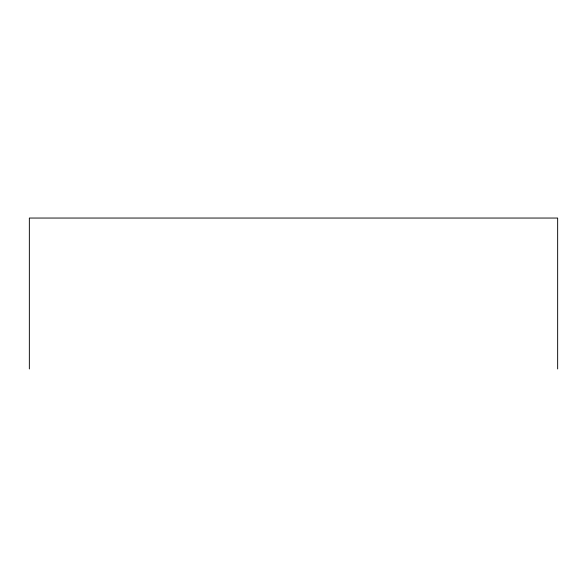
<?xml version="1.0" encoding="UTF-8"?>
<svg xmlns="http://www.w3.org/2000/svg" width="587" height="587" viewBox="0 0 587 587"><rect width="100%" height="100%" fill="white"/><g stroke="black" fill="none" stroke-linecap="round" stroke-linejoin="round"><path stroke-width="0.88" d="M557.65 368.952L557.65 218.048L29.35 218.048L29.35 368.952"/></g></svg>
